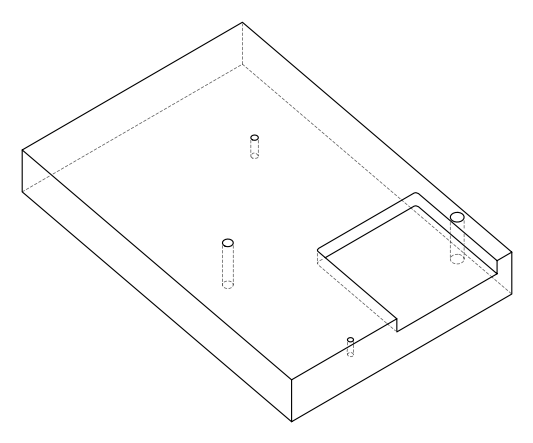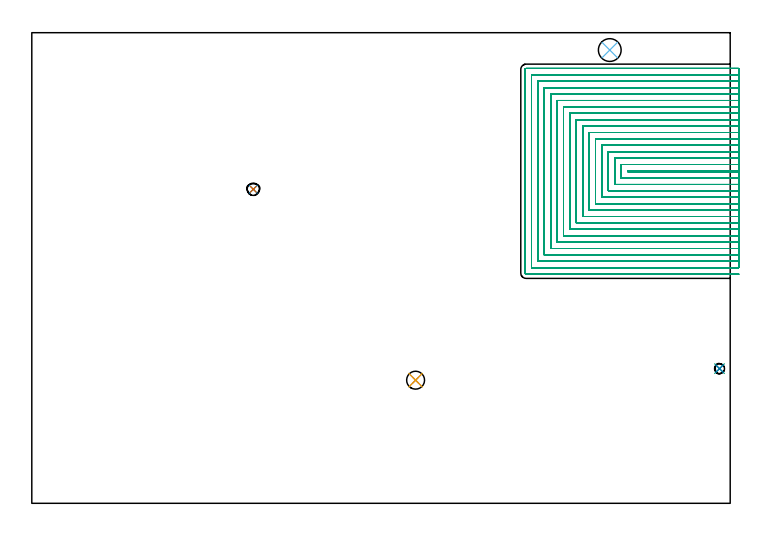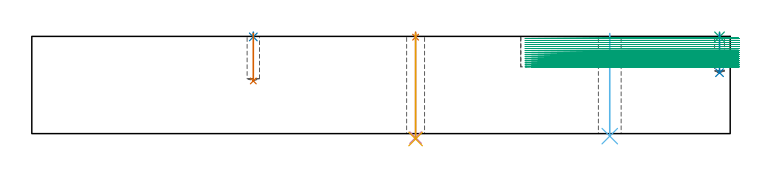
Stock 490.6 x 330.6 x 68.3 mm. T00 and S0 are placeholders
(PLAN: 9 operations, 6 tool changes, 227.3 min)
(1 SPOT_DRILL | STEP1HOLE | NXT0321_9005460120000 | 0.03 min | 1 mm3)
(2 SPOT_DRILL_1 | STEP1POCKET | NXT0321_9005460120000 | 0.03 min | 0 mm3)
(3 SPOT_DRILL_2 | STEP1POCKET_1 | NXT0321_9005460120000 | 0.03 min | 0 mm3)
(4 DRILL_THROUGH_HOLE_INTO_CENTER | STEP1HOLE | NXT0301_042 | 0.29 min | 2669 mm3)
(5 DRILL_TO_ENLARGE_THROUGH_HOLE | STEP1HOLE | NXT0301_097 | 0.3 min | 5806 mm3)
(6 INDEXABLE_INSERT_DRILL_THROUGH_HOLE_FROM_SOLID | STEP1HOLE_1 | NXT0302_003 | 0.29 min | 13696 mm3)
(7 DRILL_BLIND_HOLE_INTO_CENTER | STEP1POCKET | NXT0301_058 | 0.13 min | 1780 mm3)
(8 DRILL_BLIND_HOLE_INTO_CENTER_1 | STEP1POCKET_1 | NXT0301_041 | 0.11 min | 938 mm3)
(9 MILL_SLOT | SLOT_PARTIAL_RECTANGULAR | UGT0201_014 | Follow Part, ap 1.5, ae 75% | 226.1 min | 473663 mm3)
(TOOL NXT0321_9005460120000 | NC Spot Drill, 142deg, 12mm, Carbide, Uncoated | D12 PA142 FL30 Z2)
(TOOL NXT0301_042 | Carbide Drill 7.1mm [860.1-0710-057A1-MM 2214] | D7.1 PA140 FL85 Z2)
(TOOL NXT0301_097 | Carbide Drill 12.6mm [860.1-1260-063A1-MM 2214] | D12.6 PA140 FL77 Z2)
(TOOL NXT0302_003 | Index. Insert Drill 16mm [880-D1600L20-05] | D16 PA176 FL80 Z2)
(TOOL NXT0301_058 | Carbide Drill 8.7mm [860.1-0870-026A1-MM 2214] | D8.7 PA140 FL47 Z2)
(TOOL NXT0301_041 | Carbide Drill 7mm [860.1-0700-035A1-MM 2214] | D7 PA140 FL53 Z2)
(TOOL UGT0201_014 | End mill 6 mm | D6 FL24 Z4)
(OP 1 SPOT_DRILL)
G17 G21 G94 G90
T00 M6
G54
G17 G0 G90 X269.6 Y86.5 S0 M3
G43 Z78.3 H0
G94 G81 G98 Z67.758 F250. R71.3
G80
M5
M2
(OP 2 SPOT_DRILL_1)
G17 G21 G94 G90
T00 M6
G54
G17 G0 G90 X155.6 Y220.6 S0 M3
G43 Z78.3 H0
G94 G81 G98 Z67.926 F250. R71.3
G80
M5
M2
(OP 3 SPOT_DRILL_2)
G17 G21 G94 G90
T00 M6
G54
G17 G0 G90 X483.1 Y94.6 S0 M3
G43 Z78.3 H0
G94 G81 G98 Z67.999 F250. R71.3
G80
M5
M2
(OP 4 DRILL_THROUGH_HOLE_INTO_CENTER)
G17 G21 G94 G90
T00 M6
G54
G17 G0 G90 X269.6 Y86.5 S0 M3
G43 Z78.3 H1
G94 G73 G98 Z-2.792 F250. Q6.463 R70.3
G80
M5
M2
(OP 5 DRILL_TO_ENLARGE_THROUGH_HOLE)
G17 G21 G94 G90
T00 M6
G54
G17 G0 G90 X269.6 Y86.5 S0 M3
G43 Z78.3 H1
G94 G73 G98 Z-3.793 F250. Q12.016 R70.3
G80
M5
M2
(OP 6 INDEXABLE_INSERT_DRILL_THROUGH_HOLE_FROM_SOLID)
G17 G21 G94 G90
T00 M6
G54
G17 G0 G90 X406. Y318.4 S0 M3
G43 Z78.3 H1
G94 G81 G98 Z-1.779 F250. R70.3
G80
M5
M2
(OP 7 DRILL_BLIND_HOLE_INTO_CENTER)
G17 G21 G94 G90
T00 M6
G54
G17 G0 G90 X155.6 Y220.6 S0 M3
G43 Z78.3 H1
G94 G81 G98 Z37. F250. R70.3
G80
M5
M2
(OP 8 DRILL_BLIND_HOLE_INTO_CENTER_1)
G17 G21 G94 G90
T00 M6
G54
G17 G0 G90 X483.1 Y94.6 S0 M3
G43 Z78.3 H1
G94 G81 G98 Z42.8 F250. R70.3
G80
M5
M2
(OP 9 MILL_SLOT)
G17 G21 G94 G90
T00 M6
G54
G17 G0 G90 X496.6 Y233.5 S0 M3
G43 Z78.3 H0
Z66.873
G94 G1 X493.6 F250.
X418.5 F500.
Y233.
X493.6
X496.6 F250.
Y238.
X493.6
X414. F500.
Y228.5
X493.6
X496.6 F250.
Y242.5
X493.6
X409.5 F500.
Y224.
X493.6
X496.6 F250.
Y247.
X493.6
X405. F500.
Y219.5
X493.6
X496.6 F250.
Y251.5
X493.6
X400.5 F500.
Y215.
X493.6
X496.6 F250.
Y256.
X493.6
X396. F500.
Y210.5
X493.6
X496.6 F250.
Y260.5
X493.6
X391.5 F500.
Y206.
X493.6
X496.6 F250.
Y265.
X493.6
X387. F500.
Y201.5
X493.6
X496.6 F250.
Y269.5
X493.6
X382.5 F500.
Y197.
X493.6
X496.6 F250.
Y274.
X493.6
X378. F500.
Y192.5
X493.6
X496.6 F250.
Y278.5
X493.6
X373.5 F500.
Y188.
X493.6
X496.6 F250.
Y283.
X493.6
X369. F500.
Y183.5
X493.6
X496.6 F250.
Y287.5
X493.6
X364.5 F500.
Y179.
X493.6
X496.6 F250.
Y292.
X493.6
X360. F500.
Y174.5
X493.6
X496.6 F250.
Y296.5
X493.6
X355.5 F500.
Y170.
X493.6
X496.6 F250.
Y301.
X493.6
X351. F500.
Y165.5
X493.6
X496.6 F250.
Y305.5
X493.6
X347.2 F500.
G3 X346.5 Y304.8 R0.7
G1 Y161.7
G3 X347.2 Y161. R0.7
G1 X493.6
X496.6 F250.
G0 Y233.5 Z65.447
G1 X493.6
X418.5 F500.
Y233.
X493.6
X496.6 F250.
Y238.
X493.6
X414. F500.
Y228.5
X493.6
X496.6 F250.
Y242.5
X493.6
X409.5 F500.
Y224.
X493.6
X496.6 F250.
Y247.
X493.6
X405. F500.
Y219.5
X493.6
X496.6 F250.
Y251.5
X493.6
X400.5 F500.
Y215.
X493.6
X496.6 F250.
Y256.
X493.6
X396. F500.
Y210.5
X493.6
X496.6 F250.
Y260.5
X493.6
X391.5 F500.
Y206.
X493.6
X496.6 F250.
Y265.
X493.6
X387. F500.
Y201.5
X493.6
X496.6 F250.
Y269.5
X493.6
X382.5 F500.
Y197.
X493.6
X496.6 F250.
Y274.
X493.6
X378. F500.
Y192.5
X493.6
X496.6 F250.
Y278.5
X493.6
X373.5 F500.
Y188.
X493.6
X496.6 F250.
Y283.
X493.6
X369. F500.
Y183.5
X493.6
X496.6 F250.
Y287.5
X493.6
X364.5 F500.
Y179.
X493.6
X496.6 F250.
Y292.
X493.6
X360. F500.
Y174.5
X493.6
X496.6 F250.
Y296.5
X493.6
X355.5 F500.
Y170.
X493.6
X496.6 F250.
Y301.
X493.6
X351. F500.
Y165.5
X493.6
X496.6 F250.
Y305.5
X493.6
X347.2 F500.
G3 X346.5 Y304.8 R0.7
G1 Y161.7
G3 X347.2 Y161. R0.7
G1 X493.6
X496.6 F250.
G0 Y233.5 Z64.02
G1 X493.6
X418.5 F500.
Y233.
X493.6
X496.6 F250.
Y238.
X493.6
X414. F500.
Y228.5
X493.6
X496.6 F250.
Y242.5
X493.6
X409.5 F500.
Y224.
X493.6
X496.6 F250.
Y247.
X493.6
X405. F500.
Y219.5
X493.6
X496.6 F250.
Y251.5
X493.6
X400.5 F500.
Y215.
X493.6
X496.6 F250.
Y256.
X493.6
X396. F500.
Y210.5
X493.6
X496.6 F250.
Y260.5
X493.6
X391.5 F500.
Y206.
X493.6
X496.6 F250.
Y265.
X493.6
X387. F500.
Y201.5
X493.6
X496.6 F250.
Y269.5
X493.6
X382.5 F500.
Y197.
X493.6
X496.6 F250.
Y274.
X493.6
X378. F500.
Y192.5
X493.6
X496.6 F250.
Y278.5
X493.6
X373.5 F500.
Y188.
X493.6
X496.6 F250.
Y283.
X493.6
X369. F500.
Y183.5
X493.6
X496.6 F250.
Y287.5
X493.6
X364.5 F500.
Y179.
X493.6
X496.6 F250.
Y292.
X493.6
X360. F500.
Y174.5
X493.6
X496.6 F250.
Y296.5
X493.6
X355.5 F500.
Y170.
X493.6
X496.6 F250.
Y301.
X493.6
X351. F500.
Y165.5
X493.6
X496.6 F250.
Y305.5
X493.6
X347.2 F500.
G3 X346.5 Y304.8 R0.7
G1 Y161.7
G3 X347.2 Y161. R0.7
G1 X493.6
X496.6 F250.
G0 Y233.5 Z62.593
G1 X493.6
X418.5 F500.
Y233.
X493.6
X496.6 F250.
Y238.
X493.6
X414. F500.
Y228.5
X493.6
X496.6 F250.
Y242.5
X493.6
X409.5 F500.
Y224.
X493.6
X496.6 F250.
Y247.
X493.6
X405. F500.
Y219.5
X493.6
X496.6 F250.
Y251.5
X493.6
X400.5 F500.
Y215.
X493.6
X496.6 F250.
Y256.
X493.6
X396. F500.
Y210.5
X493.6
X496.6 F250.
Y260.5
X493.6
X391.5 F500.
Y206.
X493.6
X496.6 F250.
Y265.
X493.6
X387. F500.
Y201.5
X493.6
X496.6 F250.
Y269.5
X493.6
X382.5 F500.
Y197.
X493.6
X496.6 F250.
Y274.
X493.6
X378. F500.
Y192.5
X493.6
X496.6 F250.
Y278.5
X493.6
X373.5 F500.
Y188.
X493.6
X496.6 F250.
Y283.
X493.6
X369. F500.
Y183.5
X493.6
X496.6 F250.
Y287.5
X493.6
X364.5 F500.
Y179.
X493.6
X496.6 F250.
Y292.
X493.6
X360. F500.
Y174.5
X493.6
X496.6 F250.
Y296.5
X493.6
X355.5 F500.
Y170.
X493.6
X496.6 F250.
Y301.
X493.6
X351. F500.
Y165.5
X493.6
X496.6 F250.
Y305.5
X493.6
X347.2 F500.
G3 X346.5 Y304.8 R0.7
G1 Y161.7
G3 X347.2 Y161. R0.7
G1 X493.6
X496.6 F250.
G0 Y233.5 Z61.167
G1 X493.6
X418.5 F500.
Y233.
X493.6
X496.6 F250.
Y238.
X493.6
X414. F500.
Y228.5
X493.6
X496.6 F250.
Y242.5
X493.6
X409.5 F500.
Y224.
X493.6
X496.6 F250.
Y247.
X493.6
X405. F500.
Y219.5
X493.6
X496.6 F250.
Y251.5
X493.6
X400.5 F500.
Y215.
X493.6
X496.6 F250.
Y256.
X493.6
X396. F500.
Y210.5
X493.6
X496.6 F250.
Y260.5
X493.6
X391.5 F500.
Y206.
X493.6
X496.6 F250.
Y265.
X493.6
X387. F500.
Y201.5
X493.6
X496.6 F250.
Y269.5
X493.6
X382.5 F500.
Y197.
X493.6
X496.6 F250.
Y274.
X493.6
X378. F500.
Y192.5
X493.6
X496.6 F250.
Y278.5
X493.6
X373.5 F500.
Y188.
X493.6
X496.6 F250.
Y283.
X493.6
X369. F500.
Y183.5
X493.6
X496.6 F250.
Y287.5
X493.6
X364.5 F500.
Y179.
X493.6
X496.6 F250.
Y292.
X493.6
X360. F500.
Y174.5
X493.6
X496.6 F250.
Y296.5
X493.6
X355.5 F500.
Y170.
X493.6
X496.6 F250.
Y301.
X493.6
X351. F500.
Y165.5
X493.6
X496.6 F250.
Y305.5
X493.6
X347.2 F500.
G3 X346.5 Y304.8 R0.7
G1 Y161.7
G3 X347.2 Y161. R0.7
G1 X493.6
X496.6 F250.
G0 Y233.5 Z59.74
G1 X493.6
X418.5 F500.
Y233.
X493.6
X496.6 F250.
Y238.
X493.6
X414. F500.
Y228.5
X493.6
X496.6 F250.
Y242.5
X493.6
X409.5 F500.
Y224.
X493.6
X496.6 F250.
Y247.
X493.6
X405. F500.
Y219.5
X493.6
X496.6 F250.
Y251.5
X493.6
X400.5 F500.
Y215.
X493.6
X496.6 F250.
Y256.
X493.6
X396. F500.
Y210.5
X493.6
X496.6 F250.
Y260.5
X493.6
X391.5 F500.
Y206.
X493.6
X496.6 F250.
Y265.
X493.6
X387. F500.
Y201.5
X493.6
X496.6 F250.
Y269.5
X493.6
X382.5 F500.
Y197.
X493.6
X496.6 F250.
Y274.
X493.6
X378. F500.
Y192.5
X493.6
X496.6 F250.
Y278.5
X493.6
X373.5 F500.
Y188.
X493.6
X496.6 F250.
Y283.
X493.6
X369. F500.
Y183.5
X493.6
X496.6 F250.
Y287.5
X493.6
X364.5 F500.
Y179.
X493.6
X496.6 F250.
Y292.
X493.6
X360. F500.
Y174.5
X493.6
X496.6 F250.
Y296.5
X493.6
X355.5 F500.
Y170.
X493.6
X496.6 F250.
Y301.
X493.6
X351. F500.
Y165.5
X493.6
X496.6 F250.
Y305.5
X493.6
X347.2 F500.
G3 X346.5 Y304.8 R0.7
G1 Y161.7
G3 X347.2 Y161. R0.7
G1 X493.6
X496.6 F250.
G0 Y233.5 Z58.313
G1 X493.6
X418.5 F500.
Y233.
X493.6
X496.6 F250.
Y238.
X493.6
X414. F500.
Y228.5
X493.6
X496.6 F250.
Y242.5
X493.6
X409.5 F500.
Y224.
X493.6
X496.6 F250.
Y247.
X493.6
X405. F500.
Y219.5
X493.6
X496.6 F250.
Y251.5
X493.6
X400.5 F500.
Y215.
X493.6
X496.6 F250.
Y256.
X493.6
X396. F500.
Y210.5
X493.6
X496.6 F250.
Y260.5
X493.6
X391.5 F500.
Y206.
X493.6
X496.6 F250.
Y265.
X493.6
X387. F500.
Y201.5
X493.6
X496.6 F250.
Y269.5
X493.6
X382.5 F500.
Y197.
X493.6
X496.6 F250.
Y274.
X493.6
X378. F500.
Y192.5
X493.6
X496.6 F250.
Y278.5
X493.6
X373.5 F500.
Y188.
X493.6
X496.6 F250.
Y283.
X493.6
X369. F500.
Y183.5
X493.6
X496.6 F250.
Y287.5
X493.6
X364.5 F500.
Y179.
X493.6
X496.6 F250.
Y292.
X493.6
X360. F500.
Y174.5
X493.6
X496.6 F250.
Y296.5
X493.6
X355.5 F500.
Y170.
X493.6
X496.6 F250.
Y301.
X493.6
X351. F500.
Y165.5
X493.6
X496.6 F250.
Y305.5
X493.6
X347.2 F500.
G3 X346.5 Y304.8 R0.7
G1 Y161.7
G3 X347.2 Y161. R0.7
G1 X493.6
X496.6 F250.
G0 Y233.5 Z56.887
G1 X493.6
X418.5 F500.
Y233.
X493.6
X496.6 F250.
Y238.
X493.6
X414. F500.
Y228.5
X493.6
X496.6 F250.
Y242.5
X493.6
X409.5 F500.
Y224.
X493.6
X496.6 F250.
Y247.
X493.6
X405. F500.
Y219.5
X493.6
X496.6 F250.
Y251.5
X493.6
X400.5 F500.
Y215.
X493.6
X496.6 F250.
Y256.
X493.6
X396. F500.
Y210.5
X493.6
X496.6 F250.
Y260.5
X493.6
X391.5 F500.
Y206.
X493.6
X496.6 F250.
Y265.
X493.6
X387. F500.
Y201.5
X493.6
X496.6 F250.
Y269.5
X493.6
X382.5 F500.
Y197.
X493.6
X496.6 F250.
Y274.
X493.6
X378. F500.
Y192.5
X493.6
X496.6 F250.
Y278.5
X493.6
X373.5 F500.
Y188.
X493.6
X496.6 F250.
Y283.
X493.6
X369. F500.
Y183.5
X493.6
X496.6 F250.
Y287.5
X493.6
X364.5 F500.
Y179.
X493.6
X496.6 F250.
Y292.
X493.6
X360. F500.
Y174.5
X493.6
X496.6 F250.
Y296.5
X493.6
X355.5 F500.
Y170.
X493.6
X496.6 F250.
Y301.
X493.6
X351. F500.
Y165.5
X493.6
X496.6 F250.
Y305.5
X493.6
X347.2 F500.
G3 X346.5 Y304.8 R0.7
G1 Y161.7
G3 X347.2 Y161. R0.7
G1 X493.6
X496.6 F250.
G0 Y233.5 Z55.46
G1 X493.6
X418.5 F500.
Y233.
X493.6
X496.6 F250.
Y238.
X493.6
X414. F500.
Y228.5
X493.6
X496.6 F250.
Y242.5
X493.6
X409.5 F500.
Y224.
X493.6
X496.6 F250.
Y247.
X493.6
X405. F500.
Y219.5
X493.6
X496.6 F250.
Y251.5
X493.6
X400.5 F500.
Y215.
X493.6
X496.6 F250.
Y256.
X493.6
X396. F500.
Y210.5
X493.6
X496.6 F250.
Y260.5
X493.6
X391.5 F500.
Y206.
X493.6
X496.6 F250.
Y265.
X493.6
X387. F500.
Y201.5
X493.6
X496.6 F250.
Y269.5
X493.6
X382.5 F500.
Y197.
X493.6
X496.6 F250.
Y274.
X493.6
X378. F500.
Y192.5
X493.6
X496.6 F250.
Y278.5
X493.6
X373.5 F500.
Y188.
X493.6
X496.6 F250.
Y283.
X493.6
X369. F500.
Y183.5
X493.6
X496.6 F250.
Y287.5
X493.6
X364.5 F500.
Y179.
X493.6
X496.6 F250.
Y292.
X493.6
X360. F500.
Y174.5
X493.6
X496.6 F250.
Y296.5
X493.6
X355.5 F500.
Y170.
X493.6
X496.6 F250.
Y301.
X493.6
X351. F500.
Y165.5
X493.6
X496.6 F250.
Y305.5
X493.6
X347.2 F500.
G3 X346.5 Y304.8 R0.7
G1 Y161.7
G3 X347.2 Y161. R0.7
G1 X493.6
X496.6 F250.
G0 Y233.5 Z54.033
G1 X493.6
X418.5 F500.
Y233.
X493.6
X496.6 F250.
Y238.
X493.6
X414. F500.
Y228.5
X493.6
X496.6 F250.
Y242.5
X493.6
X409.5 F500.
Y224.
X493.6
X496.6 F250.
Y247.
X493.6
X405. F500.
Y219.5
X493.6
X496.6 F250.
Y251.5
X493.6
X400.5 F500.
Y215.
X493.6
X496.6 F250.
Y256.
X493.6
X396. F500.
Y210.5
X493.6
X496.6 F250.
Y260.5
X493.6
X391.5 F500.
Y206.
X493.6
X496.6 F250.
Y265.
X493.6
X387. F500.
Y201.5
X493.6
X496.6 F250.
Y269.5
X493.6
X382.5 F500.
Y197.
X493.6
X496.6 F250.
Y274.
X493.6
X378. F500.
Y192.5
X493.6
X496.6 F250.
Y278.5
X493.6
X373.5 F500.
Y188.
X493.6
X496.6 F250.
Y283.
X493.6
X369. F500.
Y183.5
X493.6
X496.6 F250.
Y287.5
X493.6
X364.5 F500.
Y179.
X493.6
X496.6 F250.
Y292.
X493.6
X360. F500.
Y174.5
X493.6
X496.6 F250.
Y296.5
X493.6
X355.5 F500.
Y170.
X493.6
X496.6 F250.
Y301.
X493.6
X351. F500.
Y165.5
X493.6
X496.6 F250.
Y305.5
X493.6
X347.2 F500.
G3 X346.5 Y304.8 R0.7
G1 Y161.7
G3 X347.2 Y161. R0.7
G1 X493.6
X496.6 F250.
G0 Y233.5 Z52.607
G1 X493.6
X418.5 F500.
Y233.
X493.6
X496.6 F250.
Y238.
X493.6
X414. F500.
Y228.5
X493.6
X496.6 F250.
Y242.5
X493.6
X409.5 F500.
Y224.
X493.6
X496.6 F250.
Y247.
X493.6
X405. F500.
Y219.5
X493.6
X496.6 F250.
Y251.5
X493.6
X400.5 F500.
Y215.
X493.6
X496.6 F250.
Y256.
X493.6
X396. F500.
Y210.5
X493.6
X496.6 F250.
Y260.5
X493.6
X391.5 F500.
Y206.
X493.6
X496.6 F250.
Y265.
X493.6
X387. F500.
Y201.5
X493.6
X496.6 F250.
Y269.5
X493.6
X382.5 F500.
Y197.
X493.6
X496.6 F250.
Y274.
X493.6
X378. F500.
Y192.5
X493.6
X496.6 F250.
Y278.5
X493.6
X373.5 F500.
Y188.
X493.6
X496.6 F250.
Y283.
X493.6
X369. F500.
Y183.5
X493.6
X496.6 F250.
Y287.5
X493.6
X364.5 F500.
Y179.
X493.6
X496.6 F250.
Y292.
X493.6
X360. F500.
Y174.5
X493.6
X496.6 F250.
Y296.5
X493.6
X355.5 F500.
Y170.
X493.6
X496.6 F250.
Y301.
X493.6
X351. F500.
Y165.5
X493.6
X496.6 F250.
Y305.5
X493.6
X347.2 F500.
G3 X346.5 Y304.8 R0.7
G1 Y161.7
G3 X347.2 Y161. R0.7
G1 X493.6
X496.6 F250.
G0 Y233.5 Z51.18
G1 X493.6
X418.5 F500.
Y233.
X493.6
X496.6 F250.
Y238.
X493.6
X414. F500.
Y228.5
X493.6
X496.6 F250.
Y242.5
X493.6
X409.5 F500.
Y224.
X493.6
X496.6 F250.
Y247.
X493.6
X405. F500.
Y219.5
X493.6
X496.6 F250.
Y251.5
X493.6
X400.5 F500.
Y215.
X493.6
X496.6 F250.
Y256.
X493.6
X396. F500.
Y210.5
X493.6
X496.6 F250.
Y260.5
X493.6
X391.5 F500.
Y206.
X493.6
X496.6 F250.
Y265.
X493.6
X387. F500.
Y201.5
X493.6
X496.6 F250.
Y269.5
X493.6
X382.5 F500.
Y197.
X493.6
X496.6 F250.
Y274.
X493.6
X378. F500.
Y192.5
X493.6
X496.6 F250.
Y278.5
X493.6
X373.5 F500.
Y188.
X493.6
X496.6 F250.
Y283.
X493.6
X369. F500.
Y183.5
X493.6
X496.6 F250.
Y287.5
X493.6
X364.5 F500.
Y179.
X493.6
X496.6 F250.
Y292.
X493.6
X360. F500.
Y174.5
X493.6
X496.6 F250.
Y296.5
X493.6
X355.5 F500.
Y170.
X493.6
X496.6 F250.
Y301.
X493.6
X351. F500.
Y165.5
X493.6
X496.6 F250.
Y305.5
X493.6
X347.2 F500.
G3 X346.5 Y304.8 R0.7
G1 Y161.7
G3 X347.2 Y161. R0.7
G1 X493.6
X496.6 F250.
G0 Y233.5 Z49.753
G1 X493.6
X418.5 F500.
Y233.
X493.6
X496.6 F250.
Y238.
X493.6
X414. F500.
Y228.5
X493.6
X496.6 F250.
Y242.5
X493.6
X409.5 F500.
Y224.
X493.6
X496.6 F250.
Y247.
X493.6
X405. F500.
Y219.5
X493.6
X496.6 F250.
Y251.5
X493.6
X400.5 F500.
Y215.
X493.6
X496.6 F250.
Y256.
X493.6
X396. F500.
Y210.5
X493.6
X496.6 F250.
Y260.5
X493.6
X391.5 F500.
Y206.
X493.6
X496.6 F250.
Y265.
X493.6
X387. F500.
Y201.5
X493.6
X496.6 F250.
Y269.5
X493.6
X382.5 F500.
Y197.
X493.6
X496.6 F250.
Y274.
X493.6
X378. F500.
Y192.5
X493.6
X496.6 F250.
Y278.5
X493.6
X373.5 F500.
Y188.
X493.6
X496.6 F250.
Y283.
X493.6
X369. F500.
Y183.5
X493.6
X496.6 F250.
Y287.5
X493.6
X364.5 F500.
Y179.
X493.6
X496.6 F250.
Y292.
X493.6
X360. F500.
Y174.5
X493.6
X496.6 F250.
Y296.5
X493.6
X355.5 F500.
Y170.
X493.6
X496.6 F250.
Y301.
X493.6
X351. F500.
Y165.5
X493.6
X496.6 F250.
Y305.5
X493.6
X347.2 F500.
G3 X346.5 Y304.8 R0.7
G1 Y161.7
G3 X347.2 Y161. R0.7
G1 X493.6
X496.6 F250.
G0 Y233.5 Z48.327
G1 X493.6
X418.5 F500.
Y233.
X493.6
X496.6 F250.
Y238.
X493.6
X414. F500.
Y228.5
X493.6
X496.6 F250.
Y242.5
X493.6
X409.5 F500.
Y224.
X493.6
X496.6 F250.
Y247.
X493.6
X405. F500.
Y219.5
X493.6
X496.6 F250.
Y251.5
X493.6
X400.5 F500.
Y215.
X493.6
X496.6 F250.
Y256.
X493.6
X396. F500.
Y210.5
X493.6
X496.6 F250.
Y260.5
X493.6
X391.5 F500.
Y206.
X493.6
X496.6 F250.
Y265.
X493.6
X387. F500.
Y201.5
X493.6
X496.6 F250.
Y269.5
X493.6
X382.5 F500.
Y197.
X493.6
X496.6 F250.
Y274.
X493.6
X378. F500.
Y192.5
X493.6
X496.6 F250.
Y278.5
X493.6
X373.5 F500.
Y188.
X493.6
X496.6 F250.
Y283.
X493.6
X369. F500.
Y183.5
X493.6
X496.6 F250.
Y287.5
X493.6
X364.5 F500.
Y179.
X493.6
X496.6 F250.
Y292.
X493.6
X360. F500.
Y174.5
X493.6
X496.6 F250.
Y296.5
X493.6
X355.5 F500.
Y170.
X493.6
X496.6 F250.
Y301.
X493.6
X351. F500.
Y165.5
X493.6
X496.6 F250.
Y305.5
X493.6
X347.2 F500.
G3 X346.5 Y304.8 R0.7
G1 Y161.7
G3 X347.2 Y161. R0.7
G1 X493.6
X496.6 F250.
G0 Y233.5 Z46.9
G1 X493.6
X418.5 F500.
Y233.
X493.6
X496.6 F250.
Y238.
X493.6
X414. F500.
Y228.5
X493.6
X496.6 F250.
Y242.5
X493.6
X409.5 F500.
Y224.
X493.6
X496.6 F250.
Y247.
X493.6
X405. F500.
Y219.5
X493.6
X496.6 F250.
Y251.5
X493.6
X400.5 F500.
Y215.
X493.6
X496.6 F250.
Y256.
X493.6
X396. F500.
Y210.5
X493.6
X496.6 F250.
Y260.5
X493.6
X391.5 F500.
Y206.
X493.6
X496.6 F250.
Y265.
X493.6
X387. F500.
Y201.5
X493.6
X496.6 F250.
Y269.5
X493.6
X382.5 F500.
Y197.
X493.6
X496.6 F250.
Y274.
X493.6
X378. F500.
Y192.5
X493.6
X496.6 F250.
Y278.5
X493.6
X373.5 F500.
Y188.
X493.6
X496.6 F250.
Y283.
X493.6
X369. F500.
Y183.5
X493.6
X496.6 F250.
Y287.5
X493.6
X364.5 F500.
Y179.
X493.6
X496.6 F250.
Y292.
X493.6
X360. F500.
Y174.5
X493.6
X496.6 F250.
Y296.5
X493.6
X355.5 F500.
Y170.
X493.6
X496.6 F250.
Y301.
X493.6
X351. F500.
Y165.5
X493.6
X496.6 F250.
Y305.5
X493.6
X347.2 F500.
G3 X346.5 Y304.8 R0.7
G1 Y161.7
G3 X347.2 Y161. R0.7
G1 X493.6
X496.6 F250.
G0 Z78.3
M5
M2
